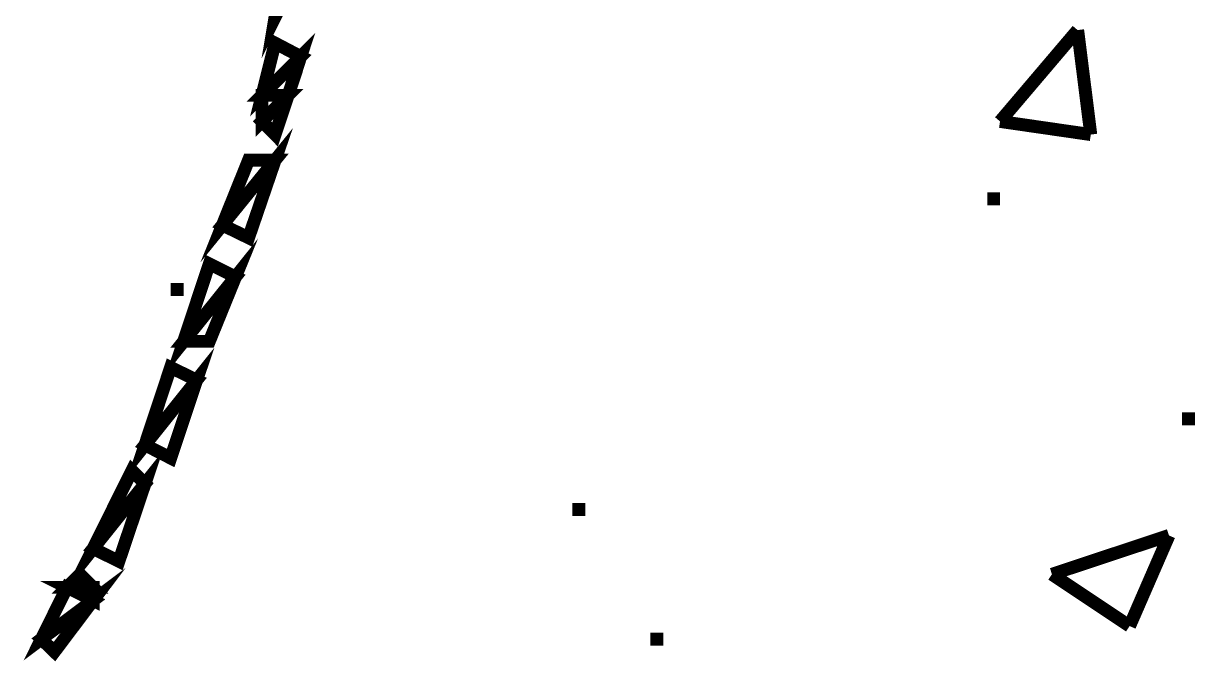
# Model space of a CAD drawing. Extents: x 0 to 210, y 0 to 297.
# Drawn here: x 97.869 to 101.724, y 81.011 to 83.098 of the extents above; entities that cross this region are included whole.
import ezdxf

# ---------------------------------------------------------------- set-up
doc = ezdxf.new("R2010")
doc.units = 0
doc.header["$MEASUREMENT"] = 0
doc.layers.add('C00-00-00-BLACK', color=7, linetype='Continuous')
doc.layers.add('C00-FF-00', color=3, linetype='Continuous')

msp = doc.modelspace()

# ---------------------------------------------------------------- linework, layer by layer
at = {"layer": 'C00-00-00-BLACK', "const_width": 0.0423}
for points in [[(101.065, 82.7775), (101.319, 83.0763)], [(101.362, 82.7345), (101.319, 83.0763)], [(101.065, 82.7775), (101.362, 82.7345)], [(101.023, 82.5239), (101.065, 82.5239)], [(98.3506, 82.2276), (98.3933, 82.2276)], [(101.661, 81.8046), (101.703, 81.8046)], [(99.6654, 81.5082), (99.7081, 81.5082)], [(101.235, 81.2959), (101.618, 81.4229)], [(101.489, 81.1265), (101.618, 81.4229)], [(101.235, 81.2959), (101.489, 81.1265)], [(99.9201, 81.0839), (99.9628, 81.0839)]]:
    msp.add_lwpolyline(points, dxfattribs=at)
at = {"layer": 'C00-FF-00', "const_width": 0.0423}
for points in [[(98.6924, 83.119), (98.8191, 83.3727), (98.7351, 83.3727), (98.6924, 83.119)], [(98.7351, 82.8629), (98.6497, 82.8629), (98.7764, 82.9896), (98.7351, 82.8629)], [(98.6497, 82.8629), (98.7764, 82.9896), (98.6924, 83.0337), (98.6497, 82.8629)], [(98.6924, 82.7345), (98.6497, 82.7775), (98.7351, 82.8629), (98.6924, 82.7345)], [(98.6497, 82.7775), (98.7351, 82.8629), (98.6497, 82.8629), (98.6497, 82.7775)], [(98.6056, 82.3969), (98.5202, 82.4385), (98.6924, 82.6505), (98.6056, 82.3969)], [(98.5202, 82.4385), (98.6924, 82.6505), (98.6056, 82.6505), (98.5202, 82.4385)], [(98.4772, 82.0579), (98.3933, 82.0579), (98.5629, 82.2688), (98.4772, 82.0579)], [(98.3933, 82.0579), (98.5629, 82.2688), (98.4772, 82.3115), (98.3933, 82.0579)], [(98.3506, 81.6762), (98.2666, 81.7192), (98.4359, 81.9312), (98.3506, 81.6762)], [(98.2666, 81.7192), (98.4359, 81.9312), (98.3506, 81.9725), (98.2666, 81.7192)], [(98.1812, 81.3386), (98.0969, 81.3802), (98.2666, 81.5922), (98.1812, 81.3386)], [(98.0969, 81.3802), (98.2666, 81.5922), (98.2239, 81.6349), (98.0969, 81.3802)], [(97.9703, 81.0426), (97.9276, 81.0839), (98.0969, 81.2105), (97.9703, 81.0426)], [(98.0115, 81.2532), (98.0969, 81.2532), (98.0542, 81.2959), (98.0115, 81.2532)], [(97.9276, 81.0839), (98.0969, 81.2105), (98.0115, 81.2532), (97.9276, 81.0839)], [(98.0969, 81.2105), (98.0115, 81.2532), (98.0969, 81.2532), (98.0969, 81.2105)]]:
    msp.add_lwpolyline(points, close=True, dxfattribs=at)
at = {"layer": 'C00-FF-00'}
for points in [[(98.6497, 82.8629), (98.7764, 82.9896), (98.6924, 83.0337), (98.6497, 82.8629)], [(98.7351, 82.8629), (98.6497, 82.8629), (98.7764, 82.9896), (98.7351, 82.8629)], [(98.6924, 82.7345), (98.6497, 82.7775), (98.7351, 82.8629), (98.6924, 82.7345)], [(98.6497, 82.7775), (98.7351, 82.8629), (98.6497, 82.8629), (98.6497, 82.7775)], [(98.6056, 82.3969), (98.5202, 82.4385), (98.6924, 82.6505), (98.6056, 82.3969)], [(98.5202, 82.4385), (98.6924, 82.6505), (98.6056, 82.6505), (98.5202, 82.4385)], [(98.3933, 82.0579), (98.5629, 82.2688), (98.4772, 82.3115), (98.3933, 82.0579)], [(98.4772, 82.0579), (98.3933, 82.0579), (98.5629, 82.2688), (98.4772, 82.0579)], [(98.2666, 81.7192), (98.4359, 81.9312), (98.3506, 81.9725), (98.2666, 81.7192)], [(98.3506, 81.6762), (98.2666, 81.7192), (98.4359, 81.9312), (98.3506, 81.6762)], [(98.0969, 81.3802), (98.2666, 81.5922), (98.2239, 81.6349), (98.0969, 81.3802)], [(98.1812, 81.3386), (98.0969, 81.3802), (98.2666, 81.5922), (98.1812, 81.3386)], [(98.0115, 81.2532), (98.0969, 81.2532), (98.0542, 81.2959), (98.0115, 81.2532)], [(97.9276, 81.0839), (98.0969, 81.2105), (98.0115, 81.2532), (97.9276, 81.0839)], [(98.0969, 81.2105), (98.0115, 81.2532), (98.0969, 81.2532), (98.0969, 81.2105)], [(97.9703, 81.0426), (97.9276, 81.0839), (98.0969, 81.2105), (97.9703, 81.0426)]]:
    msp.add_lwpolyline(points, close=True, dxfattribs=at)

doc.saveas('drawing.dxf')
